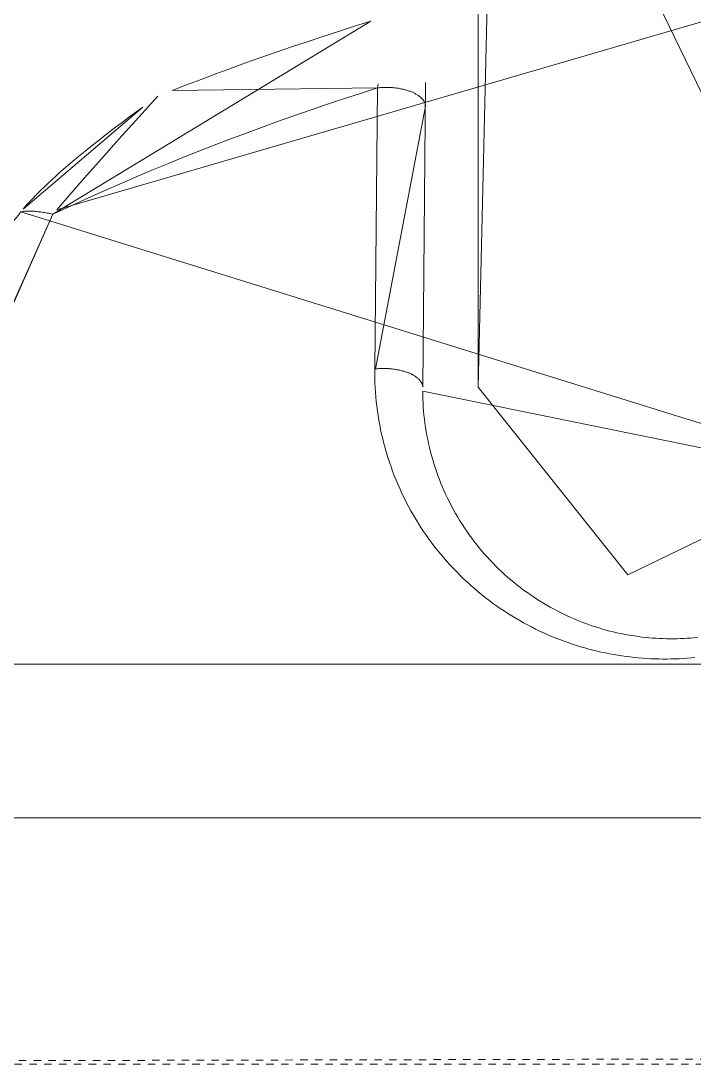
# Model space of a CAD drawing. Header units: millimetres. Extents: x 521 to 148073, y -17811 to 32040.
# Drawn here: x 59753.22 to 59762.31, y 9911.36 to 9925.46 of the extents above; entities that cross this region are included whole.
import ezdxf

# ---------------------------------------------------------------- set-up
doc = ezdxf.new("R2010")
doc.units = ezdxf.units.MM
doc.linetypes.add('PDF_IMPORT', pattern=[1, 0.8, -0.2])
doc.layers.add('Datové rozvody', color=6, linetype='Continuous')
doc.layers.add('PDF_Geometrie', color=7, linetype='Continuous', true_color=0xbdbdbd)

# ---------------------------------------------------------------- blocks, each defined once
blk = doc.blocks.new('projektor')
at = {"layer": 'PDF_Geometrie', "lineweight": 13}
for points in [[(86119.528, 15170.292), (86119.528, 15086.661)], [(86117.505, 15105.22), (86117.505, 15086.748)], [(86123.688, 15096.241), (86125.443, 15095.46), (86116.152, 15099.606)], [(86125.443, 15095.46), (86125.447, 15095.479), (86125.451, 15095.497), (86125.456, 15095.516), (86125.459, 15095.534), (86125.462, 15095.552), (86125.465, 15095.57), (86125.468, 15095.587), (86125.47, 15095.605), (86125.473, 15095.621), (86125.474, 15095.639), (86125.476, 15095.655), (86125.478, 15095.671), (86125.479, 15095.688), (86125.482, 15095.704), (86125.482, 15095.719), (86125.482, 15095.734), (86125.483, 15095.75), (86125.483, 15095.764), (86125.483, 15095.778), (86125.483, 15095.792), (86125.483, 15095.806), (86125.482, 15095.82), (86125.482, 15095.832), (86125.479, 15095.845), (86125.478, 15095.857), (86125.476, 15095.87), (86125.474, 15095.881), (86121.772, 15083.987)], [(86129.145, 15080.491), (86129.198, 15080.452), (86129.37, 15080.326), (86129.576, 15080.175), (86129.829, 15079.986), (86130.053, 15079.817), (86125.5, 15095.41), (86125.685, 15095.251), (86125.92, 15095.046), (86126.172, 15094.824), (86126.43, 15094.594), (86126.721, 15094.333), (86126.996, 15094.083)], [(86123.408, 15091.232), (86123.348, 15091.232), (86123.288, 15091.231), (86123.227, 15091.23), (86123.166, 15091.227), (86123.105, 15091.223), (86123.044, 15091.218), (86122.982, 15091.213), (86122.921, 15091.206), (86122.859, 15091.197), (86122.798, 15091.188), (86122.735, 15091.178), (86122.673, 15091.167), (86122.612, 15091.155), (86122.551, 15091.142), (86122.489, 15091.127), (86122.428, 15091.112), (86122.367, 15091.096), (86122.306, 15091.077), (86122.245, 15091.059), (86122.185, 15091.04), (86122.124, 15091.018), (86122.065, 15090.997), (86122.005, 15090.975), (86121.946, 15090.95), (86121.887, 15090.926), (86121.829, 15090.9), (86121.771, 15090.874), (86121.713, 15090.845), (86121.656, 15090.817), (86121.6, 15090.787), (86121.544, 15090.757), (86121.488, 15090.725), (86121.433, 15090.693), (86121.379, 15090.659), (86121.325, 15090.625), (86121.272, 15090.59), (86121.22, 15090.554), (86121.168, 15090.517), (86121.116, 15090.479), (86121.067, 15090.441), (86121.016, 15090.402), (86120.968, 15090.361), (86120.919, 15090.321), (86120.872, 15090.279), (86120.826, 15090.237), (86120.78, 15090.193), (86120.735, 15090.15), (86120.69, 15090.106), (86120.647, 15090.061), (86120.604, 15090.015), (86120.562, 15089.97), (86120.521, 15089.923), (86120.482, 15089.876), (86120.443, 15089.828), (86120.404, 15089.78), (86120.367, 15089.732), (86120.331, 15089.683), (86120.296, 15089.633), (86120.26, 15089.583), (86120.227, 15089.533), (86120.193, 15089.482), (86120.162, 15089.432), (86120.131, 15089.38), (86120.101, 15089.328), (86120.071, 15089.276), (86120.043, 15089.224), (86120.016, 15089.172), (86119.989, 15089.119), (86119.963, 15089.066), (86119.94, 15089.012), (86119.915, 15088.959), (86119.893, 15088.907), (86119.871, 15088.853), (86119.85, 15088.799), (86119.829, 15088.745), (86119.81, 15088.691), (86119.792, 15088.637), (86119.774, 15088.582), (86119.757, 15088.528), (86119.741, 15088.473), (86119.726, 15088.419), (86119.712, 15088.365), (86119.698, 15088.31), (86119.686, 15088.256), (86119.675, 15088.202), (86119.663, 15088.148), (86119.654, 15088.093), (86119.644, 15088.038), (86119.636, 15087.984), (86119.628, 15087.93), (86119.622, 15087.875), (86119.615, 15087.821), (86119.61, 15087.767), (86119.606, 15087.713), (86119.602, 15087.659), (86119.599, 15087.605), (86119.597, 15087.552), (86119.596, 15087.498), (86119.595, 15087.445), (86119.595, 15087.391), (86119.596, 15087.338), (86119.597, 15087.285), (86119.599, 15087.233), (86119.602, 15087.18), (86119.606, 15087.128), (86119.61, 15087.077), (86119.615, 15087.025)], [(86121.769, 15083.975), (86123.118, 15090.601), (86123.067, 15090.601), (86123.014, 15090.599), (86122.961, 15090.597), (86122.908, 15090.594), (86122.855, 15090.59), (86122.802, 15090.585), (86122.749, 15090.579), (86122.695, 15090.572), (86122.642, 15090.565), (86122.588, 15090.556), (86122.535, 15090.546), (86122.481, 15090.536), (86122.428, 15090.525), (86122.375, 15090.513), (86122.321, 15090.5), (86122.269, 15090.485), (86122.216, 15090.47), (86122.164, 15090.455), (86122.111, 15090.438), (86122.059, 15090.42), (86122.007, 15090.402), (86121.955, 15090.383), (86121.904, 15090.362), (86121.853, 15090.341), (86121.802, 15090.319), (86121.752, 15090.296), (86121.703, 15090.273), (86121.654, 15090.247), (86121.604, 15090.222), (86121.555, 15090.196), (86121.507, 15090.169), (86121.459, 15090.142), (86121.413, 15090.113), (86121.366, 15090.084), (86121.32, 15090.053), (86121.275, 15090.023), (86121.229, 15089.991), (86121.185, 15089.958), (86121.142, 15089.926), (86121.098, 15089.892), (86121.055, 15089.858), (86121.014, 15089.823), (86120.973, 15089.788), (86120.932, 15089.751), (86120.893, 15089.714), (86120.854, 15089.677), (86120.815, 15089.639), (86120.777, 15089.6), (86120.741, 15089.562), (86120.703, 15089.522), (86120.668, 15089.482), (86120.634, 15089.442), (86120.6, 15089.401), (86120.567, 15089.36), (86120.534, 15089.319), (86120.502, 15089.276), (86120.472, 15089.234), (86120.442, 15089.191), (86120.412, 15089.148), (86120.384, 15089.104), (86120.356, 15089.06), (86120.329, 15089.016), (86120.302, 15088.973), (86120.277, 15088.928), (86120.253, 15088.883), (86120.229, 15088.837), (86120.206, 15088.793), (86120.184, 15088.747), (86120.162, 15088.702), (86120.141, 15088.656), (86120.122, 15088.61), (86120.102, 15088.564), (86120.084, 15088.518), (86120.067, 15088.471), (86120.049, 15088.425), (86120.033, 15088.379), (86120.018, 15088.332), (86120.003, 15088.285), (86119.989, 15088.238), (86119.976, 15088.192), (86119.963, 15088.146), (86119.952, 15088.099), (86119.941, 15088.052), (86119.931, 15088.005), (86119.922, 15087.959), (86119.913, 15087.912), (86119.904, 15087.865), (86119.898, 15087.818), (86119.891, 15087.771), (86119.884, 15087.725), (86119.879, 15087.678), (86119.875, 15087.631), (86119.871, 15087.585), (86119.867, 15087.538), (86119.865, 15087.493), (86119.863, 15087.446), (86119.862, 15087.4), (86119.861, 15087.354), (86119.861, 15087.308), (86119.862, 15087.263), (86119.863, 15087.217), (86119.865, 15087.172), (86119.867, 15087.127), (86119.87, 15087.083), (86119.874, 15087.038), (86119.879, 15086.993)], [(86127.104, 15091.195), (86127.106, 15091.182), (86127.107, 15091.169), (86127.109, 15091.156), (86127.109, 15091.144), (86127.11, 15091.13), (86127.11, 15091.117), (86127.111, 15091.104), (86127.111, 15091.091), (86127.111, 15091.077), (86127.111, 15091.064), (86127.111, 15091.051), (86127.11, 15091.038), (86127.11, 15091.025), (86127.109, 15091.011), (86127.108, 15090.998), (86127.107, 15090.986), (86127.106, 15090.973), (86127.104, 15090.959), (86127.103, 15090.946), (86127.101, 15090.934), (86127.099, 15090.921), (86127.097, 15090.909), (86127.094, 15090.896), (86127.092, 15090.884), (86127.089, 15090.872), (86127.087, 15090.86), (86127.084, 15090.848), (86127.081, 15090.835), (86127.078, 15090.824), (86127.074, 15090.813), (86127.071, 15090.802), (86127.067, 15090.791), (86127.063, 15090.779), (86127.06, 15090.768), (86127.056, 15090.758), (86127.052, 15090.748), (86127.048, 15090.738), (86127.043, 15090.728), (86127.038, 15090.718), (86127.034, 15090.709), (86127.029, 15090.7), (86127.024, 15090.691), (86127.019, 15090.683), (86127.014, 15090.675), (86127.009, 15090.666), (86127.004, 15090.658), (86126.998, 15090.651), (86126.993, 15090.644), (86126.987, 15090.637), (86126.981, 15090.63), (86126.975, 15090.624), (86126.97, 15090.618), (86126.965, 15090.613), (86126.958, 15090.606), (86126.952, 15090.601), (86126.946, 15090.597), (86126.94, 15090.592), (86126.934, 15090.588), (86126.928, 15090.585), (86126.921, 15090.581), (86126.915, 15090.578), (86126.909, 15090.575), (86126.903, 15090.573), (86126.896, 15090.571), (86126.889, 15090.569), (86126.883, 15090.568), (86126.877, 15090.567), (86126.87, 15090.566), (86126.863, 15090.566), (86123.409, 15091.22), (86123.411, 15091.207), (86123.412, 15091.193), (86123.413, 15091.18), (86123.413, 15091.167), (86123.414, 15091.154), (86123.414, 15091.14), (86123.415, 15091.127), (86123.415, 15091.114), (86123.415, 15091.101), (86123.414, 15091.088), (86123.414, 15091.074), (86123.413, 15091.061), (86123.413, 15091.048), (86123.412, 15091.036), (86123.411, 15091.022), (86123.409, 15091.009), (86123.408, 15090.996), (86123.407, 15090.983), (86123.405, 15090.971), (86123.403, 15090.957), (86123.401, 15090.945), (86123.399, 15090.933), (86123.396, 15090.921), (86123.394, 15090.909), (86123.391, 15090.896), (86123.389, 15090.884), (86123.385, 15090.872), (86123.382, 15090.861), (86123.378, 15090.85), (86123.375, 15090.837), (86123.372, 15090.827), (86123.368, 15090.816), (86123.364, 15090.805), (86123.36, 15090.795), (86123.356, 15090.784), (86123.352, 15090.774), (86123.347, 15090.764), (86123.343, 15090.755), (86123.338, 15090.746), (86123.334, 15090.737), (86123.329, 15090.727), (86123.324, 15090.719), (86123.319, 15090.71), (86123.314, 15090.702), (86123.309, 15090.695), (86123.303, 15090.687), (86123.298, 15090.68), (86123.292, 15090.673), (86123.287, 15090.666), (86123.281, 15090.66), (86123.276, 15090.654), (86123.27, 15090.648), (86123.264, 15090.643), (86123.258, 15090.638), (86123.252, 15090.633), (86123.246, 15090.629), (86123.24, 15090.625), (86123.234, 15090.621), (86123.227, 15090.617), (86123.221, 15090.614), (86123.215, 15090.612), (86123.208, 15090.608), (86123.202, 15090.606), (86123.196, 15090.604), (86123.19, 15090.603), (86123.183, 15090.602), (86123.177, 15090.601), (86123.17, 15090.601)], [(86127.104, 15091.195), (86123.408, 15091.232)], [(86127.156, 15091.188), (86127.104, 15091.195)], [(86127.177, 15090.563), (86123.17, 15090.601)], [(86136.845, 15077.983), (86136.525, 15077.315), (86139.361, 15087.718), (86133.937, 15090.281), (86121.744, 15084.371)], [(86122.077, 15085.064), (86120.704, 15087.906), (86123.17, 15089.874), (86133.622, 15089.626), (86140.467, 15084.751), (86139.286, 15078.125), (86136.845, 15077.984)], [(86123.17, 15089.874), (86132.529, 15089.874)]]:
    blk.add_lwpolyline(points, dxfattribs=at)
at = {"layer": 'PDF_Geometrie', "linetype": 'PDF_IMPORT', "lineweight": 13, "ltscale": 0.009277}
blk.add_lwpolyline([(86114.268, 15063.568), (86114.268, 15115.364), (86114.47, 15030.276)], dxfattribs=at)
at = {"layer": 'PDF_Geometrie', "lineweight": 13}
for points in [[(86126.852, 15094.28), (86126.715, 15094.465), (86126.65, 15094.552), (86126.587, 15094.637), (86126.525, 15094.718), (86126.465, 15094.796), (86126.406, 15094.872), (86126.348, 15094.945), (86126.292, 15095.015), (86126.238, 15095.082), (86126.184, 15095.146), (86126.134, 15095.208), (86126.083, 15095.266), (86126.035, 15095.323), (86125.987, 15095.376), (86125.941, 15095.427), (86125.896, 15095.476), (86125.852, 15095.523), (86125.81, 15095.567), (86125.769, 15095.609), (86125.729, 15095.649), (86125.69, 15095.688), (86125.651, 15095.724), (86125.614, 15095.759), (86125.578, 15095.792), (86125.543, 15095.823), (86125.508, 15095.853)], [(86127.104, 15091.195), (86127.032, 15091.42), (86126.96, 15091.643), (86126.886, 15091.864), (86126.812, 15092.081), (86126.736, 15092.297), (86126.661, 15092.51), (86126.584, 15092.721), (86126.507, 15092.93), (86126.43, 15093.137), (86126.351, 15093.342), (86126.271, 15093.544), (86126.192, 15093.745), (86126.111, 15093.943), (86126.03, 15094.139), (86125.948, 15094.334), (86125.866, 15094.526), (86125.782, 15094.716), (86125.699, 15094.905), (86125.614, 15095.091), (86125.529, 15095.277), (86125.443, 15095.46), (86127.98, 15091.284), (86127.914, 15091.497), (86127.848, 15091.707), (86127.78, 15091.916), (86127.711, 15092.122), (86127.643, 15092.327), (86127.574, 15092.529), (86127.503, 15092.729), (86127.433, 15092.929), (86127.361, 15093.125), (86127.289, 15093.32), (86127.217, 15093.514), (86127.144, 15093.706), (86127.07, 15093.895)]]:
    blk.add_lwpolyline(points, close=True, dxfattribs=at)
blk.add_arc((86123.833, 15093.911), 2.564, 50.1989, 65.6559, dxfattribs=at)

msp = doc.modelspace()

# ---------------------------------------------------------------- block references
at = {"layer": 'Datové rozvody', "xscale": 1.027900945623324, "yscale": 1.027900945623324, "zscale": 1.027900945623324, "rotation": 90.00000000000024}
msp.add_blockref('projektor', (75270.286, -78605.574), dxfattribs=at)

doc.saveas('drawing.dxf')
